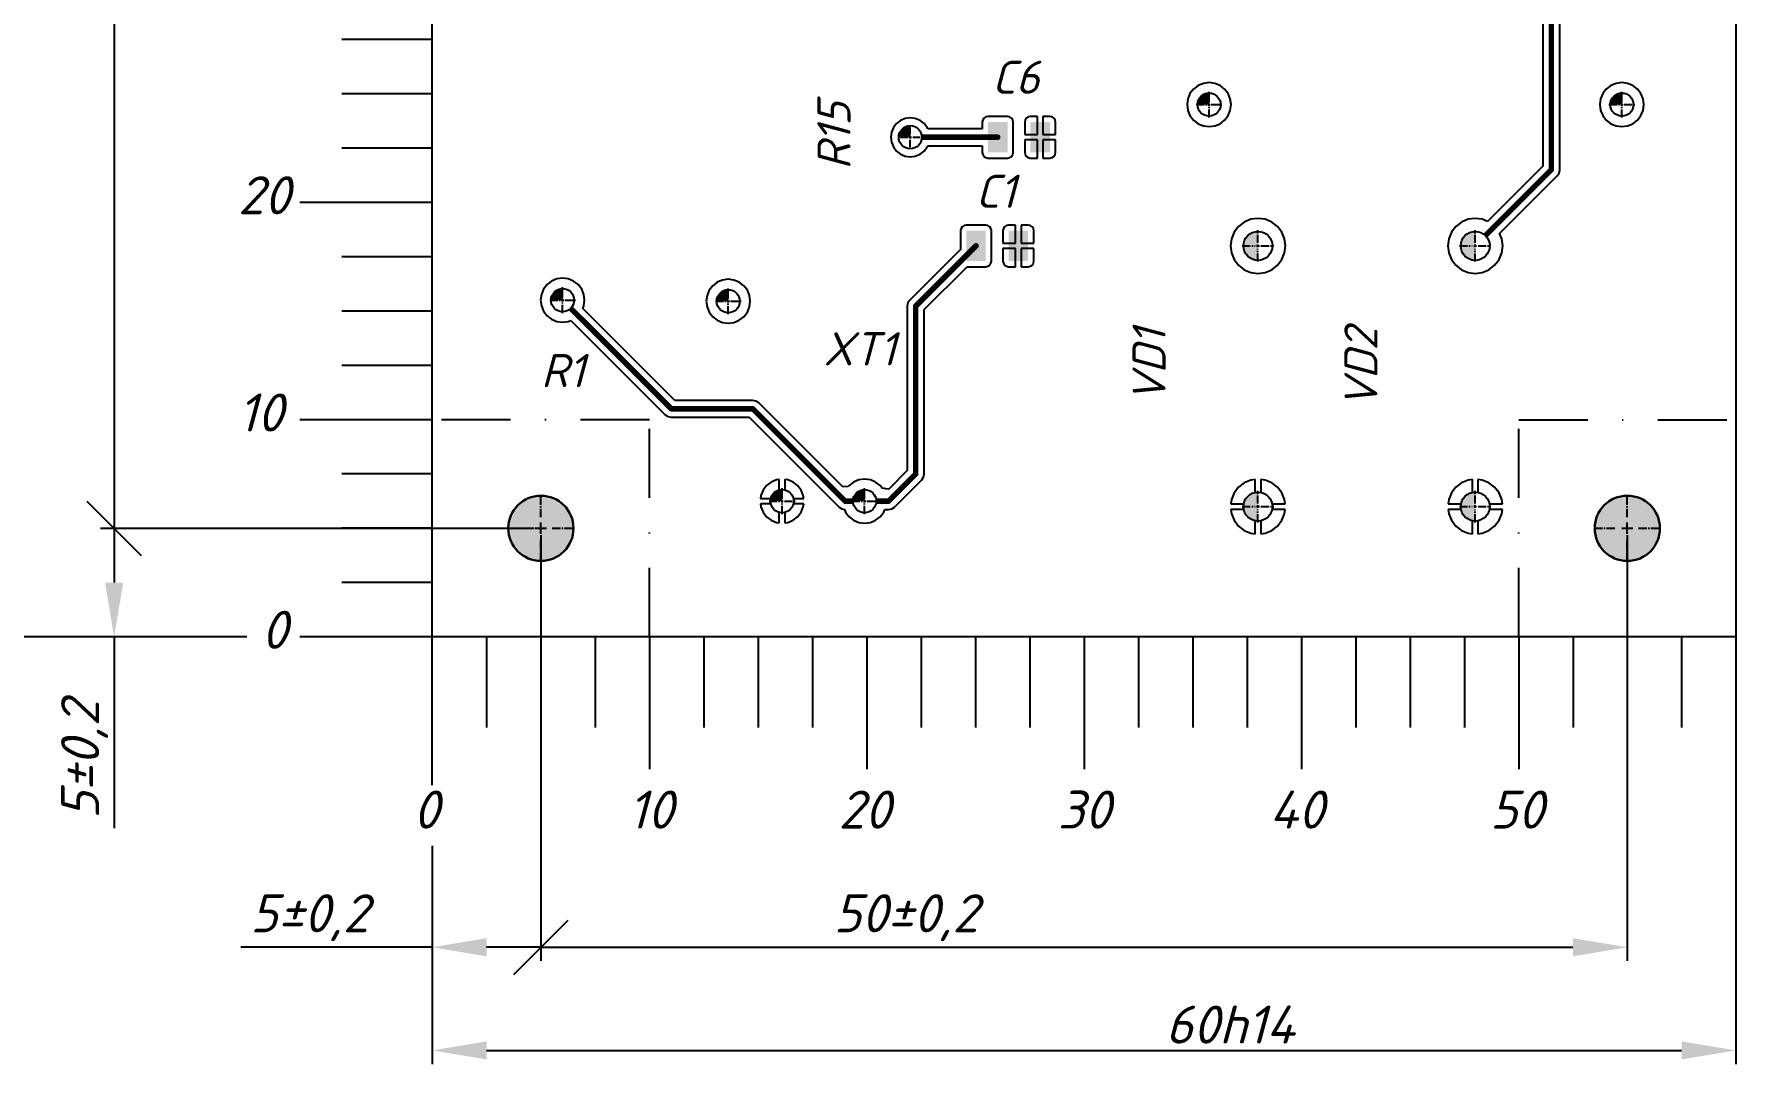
# Model space of a CAD drawing. Header units: millimetres. Extents: x 532 to 1373, y -49 to 545.
# Drawn here: x 624.2 to 780.8, y 171.6 to 266.4 of the extents above; entities that cross this region are included whole.
import ezdxf

# ---------------------------------------------------------------- set-up
doc = ezdxf.new("R2010")
doc.units = ezdxf.units.MM
for name, pattern in [('CENTER2', [1.125, 0.75, -0.125, 0.125, -0.125]), ('осевая2', [28.575, 19.05, -3.175, 3.175, -3.175]), ('штрихпунктирная2', [12.7, 6.35, -3.175, 0, -3.175])]:
    doc.linetypes.add(name, pattern=pattern)
doc.styles.add('PDF ISOCPEUR Italic', font='isocpeui.ttf')
doc.dimstyles.new('ISO-25', dxfattribs={"dimtxt": 2.5, "dimasz": 2.5, "dimexe": 1.25, "dimexo": 0.625, "dimtad": 1, "dimtxsty": 'Standard', "dimcen": 2.5, "dimadec": 0, "dimazin": 0, "dimtfac": 1, "dimtmove": 0, "dimatfit": 3, "dimfxl": 1, "dimarcsym": 0})

# ---------------------------------------------------------------- blocks, each defined once
blk = doc.blocks.new('*U171')
at = {"color": 0, "linetype": 'CENTER2', "transparency": 16777216}
for p, q in [((0, 1.04), (0, 3.01)), ((-3.03, 0), (-1.04, 0)), ((1.04, 0), (3.03, 0)), ((0, -3.01), (0, -1.04))]:
    blk.add_line(p, q, dxfattribs=at)
at = {"color": 0, "linetype": 'Continuous', "transparency": 16777216}
for p, q in [((-0.52, 0), (0.52, 0)), ((0, -0.52), (0, 0.52))]:
    blk.add_line(p, q, dxfattribs=at)
blk = doc.blocks.new('*U172')
at = {"color": 0, "linetype": 'CENTER2', "transparency": 16777216}
for p, q in [((0, 1.04), (0, 3.01)), ((-3.03, 0), (-1.04, 0)), ((1.04, 0), (3.03, 0)), ((0, -3.01), (0, -1.04))]:
    blk.add_line(p, q, dxfattribs=at)
at = {"color": 0, "linetype": 'Continuous', "transparency": 16777216}
for p, q in [((-0.52, 0), (0.52, 0)), ((0, -0.52), (0, 0.52))]:
    blk.add_line(p, q, dxfattribs=at)
blk = doc.blocks.new('*D268')
at = {"color": 0, "linetype": 'ByBlock', "lineweight": -2, "transparency": 16777216}
for p, q in [((660.18, 460.87), (611.87, 460.87)), ((613.12, 215.87), (613.12, 455.87)), ((630.9, 210.87), (611.87, 210.87))]:
    blk.add_line(p, q, dxfattribs=at)
at = {"color": 0, "linetype": 'ByBlock', "transparency": 16777216}
for points in [[(612.28, 455.87), (613.95, 455.87), (613.12, 460.87)], [(612.28, 215.87), (613.95, 215.87), (613.12, 210.87)]]:
    blk.add_solid(points, dxfattribs=at)
at = {"layer": 'DEFPOINTS', "color": 0, "linetype": 'ByBlock', "transparency": 16777216}
for p in [(613.12, 460.87), (660.8, 460.87), (631.52, 210.87)]:
    blk.add_point(p, dxfattribs=at)
at = {"color": 0, "linetype": 'ByBlock', "transparency": 16777216, "insert": (610.74, 336.87), "char_height": 2.5, "attachment_point": 5, "rotation": 90, "style": 'PDF ISOCPEUR Italic'}
blk.add_mtext('{\\H1.4x;125h14}', dxfattribs=at)
blk = doc.blocks.new('_Oblique')
at = {"color": 0, "linetype": 'ByBlock', "lineweight": -2}
blk.add_line((-0.5, -0.5), (0.5, 0.5), dxfattribs=at)
blk = doc.blocks.new('*D267')
at = {"color": 0, "linetype": 'ByBlock', "lineweight": -2, "transparency": 16777216}
for p, q in [((639.13, 450.87), (630.27, 450.87)), ((631.52, 445.87), (631.52, 220.87)), ((670.18, 220.87), (630.27, 220.87))]:
    blk.add_line(p, q, dxfattribs=at)
at = {"color": 0, "linetype": 'ByBlock', "transparency": 16777216}
blk.add_solid([(630.69, 445.87), (632.36, 445.87), (631.52, 450.87)], dxfattribs=at)
at = {"layer": 'DEFPOINTS', "color": 0, "linetype": 'ByBlock', "transparency": 16777216}
for p in [(639.75, 450.87), (631.52, 220.87), (670.8, 220.87)]:
    blk.add_point(p, dxfattribs=at)
at = {"color": 0, "linetype": 'ByBlock', "lineweight": -2, "transparency": 16777216, "xscale": 5, "yscale": 5, "zscale": 5, "rotation": 270}
blk.add_blockref('_Oblique', (631.52, 220.87), dxfattribs=at)
at = {"color": 0, "linetype": 'ByBlock', "transparency": 16777216, "insert": (628.8, 381.3), "char_height": 2.5, "attachment_point": 5, "rotation": 90, "style": 'PDF ISOCPEUR Italic'}
blk.add_mtext('{\\H1.4x;115±0,2}', dxfattribs=at)
blk = doc.blocks.new('*D269')
at = {"color": 0, "linetype": 'ByBlock', "lineweight": -2, "transparency": 16777216}
for p, q in [((670.18, 220.87), (630.27, 220.87)), ((631.52, 220.87), (631.52, 215.87)), ((643.74, 210.87), (630.27, 210.87)), ((631.52, 210.87), (631.52, 193.26))]:
    blk.add_line(p, q, dxfattribs=at)
at = {"color": 0, "linetype": 'ByBlock', "transparency": 16777216}
blk.add_solid([(630.69, 215.87), (632.36, 215.87), (631.52, 210.87)], dxfattribs=at)
at = {"layer": 'DEFPOINTS', "color": 0, "linetype": 'ByBlock', "transparency": 16777216}
for p in [(670.8, 220.87), (631.52, 210.87), (644.36, 210.87)]:
    blk.add_point(p, dxfattribs=at)
at = {"color": 0, "linetype": 'ByBlock', "transparency": 16777216, "insert": (628.8, 199.57), "char_height": 2.5, "width": 18.1021, "attachment_point": 5, "rotation": 90, "style": 'PDF ISOCPEUR Italic'}
blk.add_mtext('{\\H1.4x;5±0,2}', dxfattribs=at)
blk = doc.blocks.new('_None')
blk = doc.blocks.new('*D270')
at = {"color": 0, "linetype": 'ByBlock', "lineweight": -2, "transparency": 16777216}
for p, q in [((670.8, 220.25), (670.8, 181.06)), ((770.8, 220.25), (770.8, 181.06)), ((670.8, 182.31), (765.8, 182.31))]:
    blk.add_line(p, q, dxfattribs=at)
at = {"color": 0, "linetype": 'ByBlock', "transparency": 16777216}
blk.add_solid([(765.8, 183.14), (765.8, 181.47), (770.8, 182.31)], dxfattribs=at)
at = {"layer": 'DEFPOINTS', "color": 0, "linetype": 'ByBlock', "transparency": 16777216}
for p in [(670.8, 220.87), (770.8, 220.87), (770.8, 182.31)]:
    blk.add_point(p, dxfattribs=at)
at = {"color": 0, "linetype": 'ByBlock', "transparency": 16777216, "insert": (704.41, 185.03), "char_height": 2.5, "width": 3.4981, "attachment_point": 5, "style": 'PDF ISOCPEUR Italic'}
blk.add_mtext('{\\H1.4x;50±0,2}', dxfattribs=at)
blk = doc.blocks.new('*D271')
at = {"color": 0, "linetype": 'ByBlock', "lineweight": -2, "transparency": 16777216}
for p, q in [((660.8, 191.63), (660.8, 181.06)), ((670.8, 186.56), (670.8, 181.06)), ((660.8, 182.31), (643.19, 182.31)), ((670.8, 182.31), (665.8, 182.31))]:
    blk.add_line(p, q, dxfattribs=at)
at = {"color": 0, "linetype": 'ByBlock', "transparency": 16777216}
blk.add_solid([(665.8, 183.14), (665.8, 181.47), (660.8, 182.31)], dxfattribs=at)
at = {"layer": 'DEFPOINTS', "color": 0, "linetype": 'ByBlock', "transparency": 16777216}
for p in [(660.8, 192.26), (670.8, 187.18), (660.8, 182.31)]:
    blk.add_point(p, dxfattribs=at)
at = {"color": 0, "linetype": 'ByBlock', "lineweight": -2, "transparency": 16777216, "xscale": 5, "yscale": 5, "zscale": 5}
blk.add_blockref('_Oblique', (670.8, 182.31), dxfattribs=at)
at = {"color": 0, "linetype": 'ByBlock', "transparency": 16777216, "insert": (649.5, 185.03), "char_height": 2.5, "attachment_point": 5, "style": 'PDF ISOCPEUR Italic'}
blk.add_mtext('{\\H1.4x;5±0,2}', dxfattribs=at)
blk = doc.blocks.new('*D273')
at = {"color": 0, "linetype": 'ByBlock', "lineweight": -2, "transparency": 16777216}
for p, q in [((780.8, 210.25), (780.8, 171.56)), ((660.8, 181.68), (660.8, 171.56)), ((665.8, 172.81), (775.8, 172.81))]:
    blk.add_line(p, q, dxfattribs=at)
at = {"color": 0, "linetype": 'ByBlock', "transparency": 16777216}
for points in [[(665.8, 173.65), (665.8, 171.98), (660.8, 172.81)], [(775.8, 173.65), (775.8, 171.98), (780.8, 172.81)]]:
    blk.add_solid(points, dxfattribs=at)
at = {"layer": 'DEFPOINTS', "color": 0, "linetype": 'ByBlock', "transparency": 16777216}
for p in [(780.8, 210.87), (660.8, 182.31), (780.8, 172.81)]:
    blk.add_point(p, dxfattribs=at)
at = {"color": 0, "linetype": 'ByBlock', "transparency": 16777216, "insert": (734.23, 175.19), "char_height": 2.5, "attachment_point": 5, "style": 'PDF ISOCPEUR Italic'}
blk.add_mtext('{\\H1.4x;60h14}', dxfattribs=at)
blk = doc.blocks.new('*U180')
at = {"color": 0, "linetype": 'CENTER2', "transparency": 16777216}
for p, q in [((-0.92, 0), (-0.24, 0)), ((0, 0.24), (0, 0.92)), ((0.24, 0), (0.92, 0)), ((0, -0.92), (0, -0.24))]:
    blk.add_line(p, q, dxfattribs=at)
at = {"color": 0, "linetype": 'Continuous', "transparency": 16777216}
for p, q in [((-0.12, 0), (0.12, 0)), ((0, -0.12), (0, 0.12))]:
    blk.add_line(p, q, dxfattribs=at)
blk = doc.blocks.new('*U258')
at = {"color": 0, "linetype": 'CENTER2', "transparency": 16777216}
for p, q in [((-1.19, 0), (-0.21, 0)), ((0, 0.21), (0, 1.19)), ((0.21, 0), (1.19, 0)), ((0, -1.19), (0, -0.21))]:
    blk.add_line(p, q, dxfattribs=at)
at = {"color": 0, "linetype": 'Continuous', "transparency": 16777216}
for p, q in [((-0.11, 0), (0.11, 0)), ((0, -0.11), (0, 0.11))]:
    blk.add_line(p, q, dxfattribs=at)
blk = doc.blocks.new('*U259')
at = {"color": 0, "linetype": 'CENTER2', "transparency": 16777216}
for p, q in [((-1.19, 0), (-0.21, 0)), ((0, 0.21), (0, 1.19)), ((0.21, 0), (1.19, 0)), ((0, -1.19), (0, -0.21))]:
    blk.add_line(p, q, dxfattribs=at)
at = {"color": 0, "linetype": 'Continuous', "transparency": 16777216}
for p, q in [((-0.11, 0), (0.11, 0)), ((0, -0.11), (0, 0.11))]:
    blk.add_line(p, q, dxfattribs=at)
blk = doc.blocks.new('*U260')
at = {"color": 0, "linetype": 'CENTER2', "transparency": 16777216}
for p, q in [((-1.19, 0), (-0.21, 0)), ((0, 0.21), (0, 1.19)), ((0.21, 0), (1.19, 0)), ((0, -1.19), (0, -0.21))]:
    blk.add_line(p, q, dxfattribs=at)
at = {"color": 0, "linetype": 'Continuous', "transparency": 16777216}
for p, q in [((-0.11, 0), (0.11, 0)), ((0, -0.11), (0, 0.11))]:
    blk.add_line(p, q, dxfattribs=at)
blk = doc.blocks.new('*U261')
at = {"color": 0, "linetype": 'CENTER2', "transparency": 16777216}
for p, q in [((-1.19, 0), (-0.21, 0)), ((0, 0.21), (0, 1.19)), ((0.21, 0), (1.19, 0)), ((0, -1.19), (0, -0.21))]:
    blk.add_line(p, q, dxfattribs=at)
at = {"color": 0, "linetype": 'Continuous', "transparency": 16777216}
for p, q in [((-0.11, 0), (0.11, 0)), ((0, -0.11), (0, 0.11))]:
    blk.add_line(p, q, dxfattribs=at)
blk = doc.blocks.new('*U262')
at = {"color": 0, "linetype": 'CENTER2', "transparency": 16777216}
for p, q in [((-1.19, 0), (-0.21, 0)), ((0, 0.21), (0, 1.19)), ((0.21, 0), (1.19, 0)), ((0, -1.19), (0, -0.21))]:
    blk.add_line(p, q, dxfattribs=at)
at = {"color": 0, "linetype": 'Continuous', "transparency": 16777216}
for p, q in [((-0.11, 0), (0.11, 0)), ((0, -0.11), (0, 0.11))]:
    blk.add_line(p, q, dxfattribs=at)
blk = doc.blocks.new('*U178')
at = {"color": 0, "linetype": 'CENTER2', "transparency": 16777216}
for p, q in [((-1.19, 0), (-0.21, 0)), ((0, 0.21), (0, 1.19)), ((0.21, 0), (1.19, 0)), ((0, -1.19), (0, -0.21))]:
    blk.add_line(p, q, dxfattribs=at)
at = {"color": 0, "linetype": 'Continuous', "transparency": 16777216}
for p, q in [((-0.11, 0), (0.11, 0)), ((0, -0.11), (0, 0.11))]:
    blk.add_line(p, q, dxfattribs=at)
blk = doc.blocks.new('*U186')
at = {"color": 0, "linetype": 'CENTER2', "transparency": 16777216}
for p, q in [((-1.45, 0), (-0.27, 0)), ((0, 0.27), (0, 1.45)), ((0.27, 0), (1.45, 0)), ((0, -1.45), (0, -0.27))]:
    blk.add_line(p, q, dxfattribs=at)
at = {"color": 0, "linetype": 'Continuous', "transparency": 16777216}
for p, q in [((-0.13, 0), (0.13, 0)), ((0, -0.13), (0, 0.13))]:
    blk.add_line(p, q, dxfattribs=at)
blk = doc.blocks.new('*U265')
at = {"color": 0, "linetype": 'CENTER2', "transparency": 16777216}
for p, q in [((-1.45, 0), (-0.27, 0)), ((0, 0.27), (0, 1.45)), ((0.27, 0), (1.45, 0)), ((0, -1.45), (0, -0.27))]:
    blk.add_line(p, q, dxfattribs=at)
at = {"color": 0, "linetype": 'Continuous', "transparency": 16777216}
for p, q in [((-0.13, 0), (0.13, 0)), ((0, -0.13), (0, 0.13))]:
    blk.add_line(p, q, dxfattribs=at)
blk = doc.blocks.new('*U266')
at = {"color": 0, "linetype": 'CENTER2', "transparency": 16777216}
for p, q in [((-1.45, 0), (-0.27, 0)), ((0, 0.27), (0, 1.45)), ((0.27, 0), (1.45, 0)), ((0, -1.45), (0, -0.27))]:
    blk.add_line(p, q, dxfattribs=at)
at = {"color": 0, "linetype": 'Continuous', "transparency": 16777216}
for p, q in [((-0.13, 0), (0.13, 0)), ((0, -0.13), (0, 0.13))]:
    blk.add_line(p, q, dxfattribs=at)
blk = doc.blocks.new('*U147')
at = {"color": 0, "linetype": 'CENTER2', "transparency": 16777216}
for p, q in [((-1.45, 0), (-0.27, 0)), ((0, 0.27), (0, 1.45)), ((0.27, 0), (1.45, 0)), ((0, -1.45), (0, -0.27))]:
    blk.add_line(p, q, dxfattribs=at)
at = {"color": 0, "linetype": 'Continuous', "transparency": 16777216}
for p, q in [((-0.13, 0), (0.13, 0)), ((0, -0.13), (0, 0.13))]:
    blk.add_line(p, q, dxfattribs=at)

msp = doc.modelspace()

# ---------------------------------------------------------------- hatches: boundary and pattern name
at = {"linetype": 'осевая2'}
h = msp.add_hatch(color=256, dxfattribs=at)
h.dxf.hatch_style = 1
h.paths.add_polyline_path([(667.804, 220.873, 1), (673.804, 220.873, 1)])
h.paths.add_polyline_path([(767.804, 220.873, 1), (773.804, 220.873, 1)])
h.paths.add_polyline_path([(667.804, 450.873, 1), (673.804, 450.873, 1)])
h.paths.add_polyline_path([(767.804, 450.873, 1), (773.804, 450.873, 1)])
h = msp.add_hatch(color=256)
h.dxf.hatch_style = 1
h.paths.add_polyline_path([(732.304, 260.939, 0.4142136), (731.237, 259.873), (732.09, 259.873), (732.304, 259.873), (732.304, 259.979)])
h = msp.add_hatch(color=256)
h.dxf.hatch_style = 1
h.paths.add_polyline_path([(770.304, 260.939, 0.4142136), (769.237, 259.873), (770.09, 259.873), (770.304, 259.873), (770.304, 259.979)])
h = msp.add_hatch(color=256)
h.dxf.hatch_style = 1
h.paths.add_polyline_path([(704.804, 257.939, 0.4142136), (703.737, 256.873), (704.59, 256.873), (704.804, 256.873), (704.804, 256.979)])
h = msp.add_hatch(color=256)
h.dxf.hatch_style = 1
h.paths.add_polyline_path([(736.804, 246.606), (736.804, 246.873), (736.67, 246.873), (735.47, 246.873, 0.4142136), (736.804, 245.539)])
h.paths.add_polyline_path([(736.804, 248.206, 0.4142136), (735.47, 246.873), (736.67, 246.873), (736.804, 246.873), (736.804, 247.006)])
h = msp.add_hatch(color=256)
h.dxf.hatch_style = 1
h.paths.add_polyline_path([(756.804, 246.606), (756.804, 246.873), (756.67, 246.873), (755.47, 246.873, 0.4142136), (756.804, 245.539)])
h.paths.add_polyline_path([(756.804, 248.206, 0.4142136), (755.47, 246.873), (756.67, 246.873), (756.804, 246.873), (756.804, 247.006)])
h = msp.add_hatch(color=256)
h.dxf.hatch_style = 1
h.paths.add_polyline_path([(672.804, 242.939, 0.4142136), (671.737, 241.873), (672.59, 241.873), (672.804, 241.873), (672.804, 241.979)])
h = msp.add_hatch(color=256)
h.dxf.hatch_style = 1
h.paths.add_polyline_path([(688.054, 242.839, 0.4142136), (686.987, 241.773), (687.84, 241.773), (688.054, 241.773), (688.054, 241.879)])
h = msp.add_hatch(color=256)
h.dxf.hatch_style = 1
h.paths.add_polyline_path([(693.004, 224.439, 0.4142136), (691.937, 223.373), (692.79, 223.373), (693.004, 223.373), (693.004, 223.479)])
h = msp.add_hatch(color=256)
h.dxf.hatch_style = 1
h.paths.add_polyline_path([(700.604, 224.439, 0.4142136), (699.537, 223.373), (700.39, 223.373), (700.604, 223.373), (700.604, 223.479)])
h = msp.add_hatch(color=256)
h.dxf.hatch_style = 1
h.paths.add_polyline_path([(736.804, 222.606), (736.804, 222.873), (736.67, 222.873), (735.47, 222.873, 0.4142136), (736.804, 221.539)])
h.paths.add_polyline_path([(736.804, 224.206, 0.4142136), (735.47, 222.873), (736.67, 222.873), (736.804, 222.873), (736.804, 223.006)])
h = msp.add_hatch(color=256)
h.dxf.hatch_style = 1
h.paths.add_polyline_path([(756.804, 222.606), (756.804, 222.873), (756.67, 222.873), (755.47, 222.873, 0.4142136), (756.804, 221.539)])
h.paths.add_polyline_path([(756.804, 224.206, 0.4142136), (755.47, 222.873), (756.67, 222.873), (756.804, 222.873), (756.804, 223.006)])

# ---------------------------------------------------------------- linework, layer by layer
for p, q in [((660.804, 210.873), (660.804, 460.873)), ((780.804, 460.873), (780.804, 210.873)), ((763.027, 271.505), (763.027, 254.195)), ((764.581, 253.873), (764.581, 271.505)), ((660.804, 265.873), (652.47, 265.873)), ((731.291, 261.627), (730.872, 261.305)), ((731.78, 261.829), (731.291, 261.627)), ((732.304, 261.898), (731.78, 261.829)), ((732.828, 261.829), (732.304, 261.898)), ((733.316, 261.627), (732.828, 261.829)), ((733.736, 261.305), (733.316, 261.627)), ((769.291, 261.627), (768.872, 261.305)), ((769.78, 261.829), (769.291, 261.627)), ((770.304, 261.898), (769.78, 261.829)), ((770.828, 261.829), (770.304, 261.898)), ((771.316, 261.627), (770.828, 261.829)), ((771.736, 261.305), (771.316, 261.627)), ((660.804, 260.873), (652.47, 260.873)), ((730.347, 260.397), (730.278, 259.873)), ((730.55, 260.885), (730.347, 260.397)), ((730.872, 261.305), (730.55, 260.885)), ((734.058, 260.885), (733.736, 261.305)), ((734.26, 260.397), (734.058, 260.885)), ((734.329, 259.873), (734.26, 260.397)), ((768.347, 260.397), (768.278, 259.873)), ((768.55, 260.885), (768.347, 260.397)), ((768.872, 261.305), (768.55, 260.885)), ((772.058, 260.885), (771.736, 261.305)), ((772.26, 260.397), (772.058, 260.885)), ((772.329, 259.873), (772.26, 260.397)), ((704.34, 258.605), (703.907, 258.426)), ((704.804, 258.666), (704.34, 258.605)), ((705.268, 258.605), (704.804, 258.666)), ((705.7, 258.426), (705.268, 258.605)), ((711.587, 258.639), (711.475, 258.471)), ((711.755, 258.751), (711.587, 258.639)), ((711.954, 258.791), (711.755, 258.751)), ((713.754, 258.791), (711.954, 258.791)), ((713.952, 258.751), (713.754, 258.791)), ((714.12, 258.639), (713.952, 258.751)), ((714.232, 258.471), (714.12, 258.639)), ((715.487, 258.639), (715.375, 258.471)), ((715.655, 258.751), (715.487, 258.639)), ((715.854, 258.791), (715.655, 258.751)), ((716.5, 258.791), (715.854, 258.791)), ((716.5, 257.127), (716.5, 258.791)), ((717.654, 258.791), (717.008, 258.791)), ((717.008, 258.791), (717.008, 257.127)), ((717.852, 258.751), (717.654, 258.791)), ((718.02, 258.639), (717.852, 258.751)), ((718.132, 258.471), (718.02, 258.639)), ((730.278, 259.873), (730.347, 259.348)), ((730.347, 259.348), (730.55, 258.86)), ((730.55, 258.86), (730.872, 258.441)), ((733.736, 258.441), (734.058, 258.86)), ((734.058, 258.86), (734.26, 259.348)), ((734.26, 259.348), (734.329, 259.873)), ((768.278, 259.873), (768.347, 259.348)), ((768.347, 259.348), (768.55, 258.86)), ((768.55, 258.86), (768.872, 258.441)), ((771.736, 258.441), (772.058, 258.86)), ((772.058, 258.86), (772.26, 259.348)), ((772.26, 259.348), (772.329, 259.873)), ((703.071, 257.337), (703.01, 256.873)), ((703.251, 257.769), (703.071, 257.337)), ((703.536, 258.141), (703.251, 257.769)), ((703.907, 258.426), (703.536, 258.141)), ((706.072, 258.141), (705.7, 258.426)), ((706.357, 257.769), (706.072, 258.141)), ((706.406, 257.65), (706.357, 257.769)), ((711.436, 257.65), (706.406, 257.65)), ((711.475, 258.471), (711.436, 258.273)), ((711.436, 258.273), (711.436, 257.65)), ((714.272, 258.273), (714.232, 258.471)), ((714.272, 255.473), (714.272, 258.273)), ((715.375, 258.471), (715.336, 258.273)), ((715.336, 258.273), (715.336, 257.127)), ((715.336, 257.127), (716.5, 257.127)), ((717.008, 257.127), (718.172, 257.127)), ((718.172, 258.273), (718.132, 258.471)), ((718.172, 257.127), (718.172, 258.273)), ((730.872, 258.441), (731.291, 258.119)), ((731.291, 258.119), (731.78, 257.916)), ((731.78, 257.916), (732.304, 257.847)), ((732.304, 257.847), (732.828, 257.916)), ((732.828, 257.916), (733.316, 258.119)), ((733.316, 258.119), (733.736, 258.441)), ((768.872, 258.441), (769.291, 258.119)), ((769.291, 258.119), (769.78, 257.916)), ((769.78, 257.916), (770.304, 257.847)), ((770.304, 257.847), (770.828, 257.916)), ((770.828, 257.916), (771.316, 258.119)), ((771.316, 258.119), (771.736, 258.441)), ((660.804, 255.873), (652.47, 255.873)), ((703.01, 256.873), (703.071, 256.409)), ((703.071, 256.409), (703.251, 255.976)), ((703.251, 255.976), (703.536, 255.605)), ((703.536, 255.605), (703.907, 255.32)), ((705.7, 255.32), (706.072, 255.605)), ((706.072, 255.605), (706.357, 255.976)), ((706.357, 255.976), (706.406, 256.096)), ((706.406, 256.096), (711.436, 256.096)), ((711.436, 256.096), (711.436, 255.473)), ((711.436, 255.473), (711.475, 255.274)), ((714.232, 255.274), (714.272, 255.473)), ((716.5, 256.619), (715.336, 256.619)), ((715.336, 256.619), (715.336, 255.473)), ((715.336, 255.473), (715.375, 255.274)), ((716.5, 254.955), (716.5, 256.619)), ((718.172, 256.619), (717.008, 256.619)), ((717.008, 256.619), (717.008, 254.955)), ((718.132, 255.274), (718.172, 255.473)), ((718.172, 255.473), (718.172, 256.619)), ((703.907, 255.32), (704.34, 255.14)), ((704.34, 255.14), (704.804, 255.079)), ((704.804, 255.079), (705.268, 255.14)), ((705.268, 255.14), (705.7, 255.32)), ((711.475, 255.274), (711.587, 255.106)), ((711.587, 255.106), (711.755, 254.994)), ((711.755, 254.994), (711.954, 254.955)), ((711.954, 254.955), (713.754, 254.955)), ((713.754, 254.955), (713.952, 254.994)), ((713.952, 254.994), (714.12, 255.106)), ((714.12, 255.106), (714.232, 255.274)), ((715.375, 255.274), (715.487, 255.106)), ((715.487, 255.106), (715.655, 254.994)), ((715.655, 254.994), (715.854, 254.955)), ((715.854, 254.955), (716.5, 254.955)), ((717.008, 254.955), (717.654, 254.955)), ((717.654, 254.955), (717.852, 254.994)), ((717.852, 254.994), (718.02, 255.106)), ((718.02, 255.106), (718.132, 255.274)), ((763.027, 254.195), (757.946, 249.114)), ((764.521, 253.575), (764.581, 253.873)), ((759.045, 248.015), (764.353, 253.323)), ((764.353, 253.323), (764.521, 253.575)), ((660.804, 250.873), (648.627, 250.873)), ((736.149, 249.316), (735.539, 249.063)), ((736.804, 249.402), (736.149, 249.316)), ((737.458, 249.316), (736.804, 249.402)), ((738.069, 249.063), (737.458, 249.316)), ((756.149, 249.316), (755.539, 249.063)), ((756.804, 249.402), (756.149, 249.316)), ((757.458, 249.316), (756.804, 249.402)), ((757.946, 249.114), (757.458, 249.316)), ((709.475, 248.471), (709.436, 248.273)), ((709.436, 248.273), (709.436, 246.553)), ((709.587, 248.639), (709.475, 248.471)), ((709.755, 248.751), (709.587, 248.639)), ((709.954, 248.791), (709.755, 248.751)), ((711.754, 248.791), (709.954, 248.791)), ((711.952, 248.751), (711.754, 248.791)), ((712.12, 248.639), (711.952, 248.751)), ((712.232, 248.471), (712.12, 248.639)), ((712.272, 248.273), (712.232, 248.471)), ((712.272, 245.473), (712.272, 248.273)), ((713.375, 248.471), (713.336, 248.273)), ((713.336, 248.273), (713.336, 247.127)), ((713.487, 248.639), (713.375, 248.471)), ((713.656, 248.751), (713.487, 248.639)), ((713.854, 248.791), (713.656, 248.751)), ((714.5, 248.791), (713.854, 248.791)), ((714.5, 247.127), (714.5, 248.791)), ((715.654, 248.791), (715.008, 248.791)), ((715.008, 248.791), (715.008, 247.127)), ((715.852, 248.751), (715.654, 248.791)), ((716.02, 248.639), (715.852, 248.751)), ((716.132, 248.471), (716.02, 248.639)), ((716.172, 248.273), (716.132, 248.471)), ((716.172, 247.127), (716.172, 248.273)), ((734.36, 247.527), (734.274, 246.873)), ((734.613, 248.138), (734.36, 247.527)), ((735.015, 248.661), (734.613, 248.138)), ((735.539, 249.063), (735.015, 248.661)), ((738.592, 248.661), (738.069, 249.063)), ((738.994, 248.138), (738.592, 248.661)), ((739.247, 247.527), (738.994, 248.138)), ((739.333, 246.873), (739.247, 247.527)), ((754.36, 247.527), (754.274, 246.873)), ((754.613, 248.138), (754.36, 247.527)), ((755.015, 248.661), (754.613, 248.138)), ((755.539, 249.063), (755.015, 248.661)), ((759.247, 247.527), (759.045, 248.015)), ((759.333, 246.873), (759.247, 247.527)), ((709.436, 246.553), (704.754, 241.872)), ((713.336, 247.127), (714.5, 247.127)), ((714.5, 246.619), (713.336, 246.619)), ((713.336, 246.619), (713.336, 245.473)), ((714.5, 244.955), (714.5, 246.619)), ((715.008, 247.127), (716.172, 247.127)), ((716.172, 246.619), (715.008, 246.619)), ((715.008, 246.619), (715.008, 244.955)), ((716.172, 245.473), (716.172, 246.619)), ((734.274, 246.873), (734.36, 246.218)), ((734.36, 246.218), (734.613, 245.608)), ((738.994, 245.608), (739.247, 246.218)), ((739.247, 246.218), (739.333, 246.873)), ((754.274, 246.873), (754.36, 246.218)), ((754.36, 246.218), (754.613, 245.608)), ((758.994, 245.608), (759.247, 246.218)), ((759.247, 246.218), (759.333, 246.873)), ((660.804, 245.873), (652.47, 245.873)), ((706.081, 241.001), (710.035, 244.955)), ((710.035, 244.955), (711.754, 244.955)), ((711.754, 244.955), (711.952, 244.994)), ((711.952, 244.994), (712.12, 245.106)), ((712.12, 245.106), (712.232, 245.274)), ((712.232, 245.274), (712.272, 245.473)), ((713.336, 245.473), (713.375, 245.274)), ((713.375, 245.274), (713.487, 245.106)), ((713.487, 245.106), (713.656, 244.994)), ((713.656, 244.994), (713.854, 244.955)), ((713.854, 244.955), (714.5, 244.955)), ((715.008, 244.955), (715.654, 244.955)), ((715.654, 244.955), (715.852, 244.994)), ((715.852, 244.994), (716.02, 245.106)), ((716.02, 245.106), (716.132, 245.274)), ((716.132, 245.274), (716.172, 245.473)), ((734.613, 245.608), (735.015, 245.084)), ((735.015, 245.084), (735.539, 244.682)), ((735.539, 244.682), (736.149, 244.429)), ((736.149, 244.429), (736.804, 244.343)), ((736.804, 244.343), (737.458, 244.429)), ((737.458, 244.429), (738.069, 244.682)), ((738.069, 244.682), (738.592, 245.084)), ((738.592, 245.084), (738.994, 245.608)), ((754.613, 245.608), (755.015, 245.084)), ((755.015, 245.084), (755.539, 244.682)), ((755.539, 244.682), (756.149, 244.429)), ((756.149, 244.429), (756.804, 244.343)), ((756.804, 244.343), (757.458, 244.429)), ((757.458, 244.429), (758.069, 244.682)), ((758.069, 244.682), (758.592, 245.084)), ((758.592, 245.084), (758.994, 245.608)), ((671.05, 242.885), (670.847, 242.397)), ((671.372, 243.305), (671.05, 242.885)), ((671.791, 243.627), (671.372, 243.305)), ((672.28, 243.829), (671.791, 243.627)), ((672.804, 243.898), (672.28, 243.829)), ((673.328, 243.829), (672.804, 243.898)), ((673.816, 243.627), (673.328, 243.829)), ((674.236, 243.305), (673.816, 243.627)), ((674.558, 242.885), (674.236, 243.305)), ((674.76, 242.397), (674.558, 242.885)), ((686.622, 243.205), (686.3, 242.785)), ((687.041, 243.527), (686.622, 243.205)), ((687.53, 243.729), (687.041, 243.527)), ((688.054, 243.798), (687.53, 243.729)), ((688.578, 243.729), (688.054, 243.798)), ((689.066, 243.527), (688.578, 243.729)), ((689.486, 243.205), (689.066, 243.527)), ((689.808, 242.785), (689.486, 243.205)), ((670.847, 242.397), (670.778, 241.873)), ((670.778, 241.873), (670.847, 241.348)), ((670.847, 241.348), (671.05, 240.86)), ((674.662, 241.113), (674.76, 241.348)), ((674.829, 241.873), (674.76, 242.397)), ((674.76, 241.348), (674.829, 241.873)), ((686.097, 242.297), (686.028, 241.773)), ((686.028, 241.773), (686.097, 241.248)), ((686.3, 242.785), (686.097, 242.297)), ((686.097, 241.248), (686.3, 240.76)), ((690.01, 242.297), (689.808, 242.785)), ((689.808, 240.76), (690.01, 241.248)), ((690.079, 241.773), (690.01, 242.297)), ((690.01, 241.248), (690.079, 241.773)), ((704.586, 241.62), (704.527, 241.323)), ((704.527, 241.323), (704.527, 226.195)), ((704.754, 241.872), (704.586, 241.62)), ((660.804, 240.873), (652.47, 240.873)), ((671.05, 240.86), (671.372, 240.441)), ((671.372, 240.441), (671.791, 240.119)), ((671.791, 240.119), (672.28, 239.916)), ((672.28, 239.916), (672.804, 239.847)), ((672.804, 239.847), (673.328, 239.916)), ((673.328, 239.916), (673.564, 240.014)), ((673.564, 240.014), (682.254, 231.323)), ((683.126, 232.65), (674.662, 241.113)), ((686.3, 240.76), (686.622, 240.341)), ((686.622, 240.341), (687.041, 240.019)), ((687.041, 240.019), (687.53, 239.816)), ((687.53, 239.816), (688.054, 239.747)), ((688.054, 239.747), (688.578, 239.816)), ((688.578, 239.816), (689.066, 240.019)), ((689.066, 240.019), (689.486, 240.341)), ((689.486, 240.341), (689.808, 240.76)), ((706.081, 225.873), (706.081, 241.001)), ((660.804, 235.873), (652.47, 235.873)), ((690.304, 232.65), (683.126, 232.65)), ((690.601, 232.59), (690.304, 232.65)), ((690.853, 232.422), (690.601, 232.59)), ((698.599, 224.676), (690.853, 232.422)), ((660.804, 230.873), (648.627, 230.873)), ((682.254, 231.323), (682.506, 231.155)), ((682.506, 231.155), (682.804, 231.096)), ((682.804, 231.096), (689.982, 231.096)), ((689.982, 231.096), (698.254, 222.823)), ((660.804, 225.873), (652.47, 225.873)), ((704.527, 226.195), (702.846, 224.514)), ((706.021, 225.575), (706.081, 225.873)), ((691.25, 224.385), (691.047, 223.897)), ((691.572, 224.805), (691.25, 224.385)), ((691.991, 225.127), (691.572, 224.805)), ((692.48, 225.329), (691.991, 225.127)), ((692.75, 225.365), (692.48, 225.329)), ((692.75, 224.409), (692.75, 225.365)), ((693.528, 225.329), (693.258, 225.365)), ((693.258, 225.365), (693.258, 224.409)), ((694.016, 225.127), (693.528, 225.329)), ((694.436, 224.805), (694.016, 225.127)), ((694.758, 224.385), (694.436, 224.805)), ((694.96, 223.897), (694.758, 224.385)), ((699.098, 224.709), (698.599, 224.676)), ((699.172, 224.805), (699.098, 224.709)), ((699.591, 225.127), (699.172, 224.805)), ((700.08, 225.329), (699.591, 225.127)), ((700.604, 225.398), (700.08, 225.329)), ((701.128, 225.329), (700.604, 225.398)), ((701.616, 225.127), (701.128, 225.329)), ((702.036, 224.805), (701.616, 225.127)), ((702.207, 224.582), (702.036, 224.805)), ((702.752, 224.489), (702.207, 224.582)), ((702.846, 224.514), (702.752, 224.489)), ((703.353, 222.823), (705.853, 225.323)), ((705.853, 225.323), (706.021, 225.575)), ((734.613, 224.138), (734.36, 223.527)), ((735.015, 224.661), (734.613, 224.138)), ((735.539, 225.063), (735.015, 224.661)), ((736.149, 225.316), (735.539, 225.063)), ((736.55, 225.369), (736.149, 225.316)), ((736.55, 224.182), (736.55, 225.369)), ((737.458, 225.316), (737.058, 225.369)), ((737.058, 225.369), (737.058, 224.182)), ((738.069, 225.063), (737.458, 225.316)), ((738.592, 224.661), (738.069, 225.063)), ((738.994, 224.138), (738.592, 224.661)), ((739.247, 223.527), (738.994, 224.138)), ((754.613, 224.138), (754.36, 223.527)), ((755.015, 224.661), (754.613, 224.138)), ((755.539, 225.063), (755.015, 224.661)), ((756.149, 225.316), (755.539, 225.063)), ((756.55, 225.369), (756.149, 225.316)), ((756.55, 224.182), (756.55, 225.369)), ((757.458, 225.316), (757.058, 225.369)), ((757.058, 225.369), (757.058, 224.182)), ((758.069, 225.063), (757.458, 225.316)), ((758.592, 224.661), (758.069, 225.063)), ((758.994, 224.138), (758.592, 224.661)), ((759.247, 223.527), (758.994, 224.138)), ((691.047, 223.897), (691.012, 223.627)), ((691.012, 223.627), (691.968, 223.627)), ((691.968, 223.119), (691.012, 223.119)), ((691.012, 223.119), (691.047, 222.848)), ((691.047, 222.848), (691.25, 222.36)), ((694.04, 223.627), (694.996, 223.627)), ((694.996, 223.119), (694.04, 223.119)), ((694.758, 222.36), (694.96, 222.848)), ((694.996, 223.627), (694.96, 223.897)), ((694.96, 222.848), (694.996, 223.119)), ((698.254, 222.823), (698.506, 222.655)), ((698.506, 222.655), (698.747, 222.607)), ((698.747, 222.607), (698.85, 222.36)), ((702.358, 222.36), (702.455, 222.596)), ((702.455, 222.596), (702.804, 222.596)), ((702.804, 222.596), (703.101, 222.655)), ((703.101, 222.655), (703.353, 222.823)), ((734.36, 223.527), (734.308, 223.127)), ((734.308, 223.127), (735.495, 223.127)), ((735.495, 222.619), (734.308, 222.619)), ((734.308, 222.619), (734.36, 222.218)), ((738.113, 223.127), (739.3, 223.127)), ((739.3, 222.619), (738.113, 222.619)), ((739.3, 223.127), (739.247, 223.527)), ((739.247, 222.218), (739.3, 222.619)), ((754.36, 223.527), (754.308, 223.127)), ((754.308, 223.127), (755.495, 223.127)), ((755.495, 222.619), (754.308, 222.619)), ((754.308, 222.619), (754.36, 222.218)), ((758.113, 223.127), (759.3, 223.127)), ((759.3, 222.619), (758.113, 222.619)), ((759.3, 223.127), (759.247, 223.527)), ((759.247, 222.218), (759.3, 222.619)), ((691.25, 222.36), (691.572, 221.941)), ((691.572, 221.941), (691.991, 221.619)), ((691.991, 221.619), (692.48, 221.416)), ((692.48, 221.416), (692.75, 221.381)), ((692.75, 221.381), (692.75, 222.337)), ((693.258, 222.337), (693.258, 221.381)), ((693.258, 221.381), (693.528, 221.416)), ((693.528, 221.416), (694.016, 221.619)), ((694.016, 221.619), (694.436, 221.941)), ((694.436, 221.941), (694.758, 222.36)), ((698.85, 222.36), (699.172, 221.941)), ((699.172, 221.941), (699.591, 221.619)), ((699.591, 221.619), (700.08, 221.416)), ((700.08, 221.416), (700.604, 221.347)), ((700.604, 221.347), (701.128, 221.416)), ((701.128, 221.416), (701.616, 221.619)), ((701.616, 221.619), (702.036, 221.941)), ((702.036, 221.941), (702.358, 222.36)), ((734.36, 222.218), (734.613, 221.608)), ((734.613, 221.608), (735.015, 221.084)), ((735.015, 221.084), (735.539, 220.682)), ((736.55, 220.376), (736.55, 221.564)), ((737.058, 221.564), (737.058, 220.376)), ((738.069, 220.682), (738.592, 221.084)), ((738.592, 221.084), (738.994, 221.608)), ((738.994, 221.608), (739.247, 222.218)), ((754.36, 222.218), (754.613, 221.608)), ((754.613, 221.608), (755.015, 221.084)), ((755.015, 221.084), (755.539, 220.682)), ((756.55, 220.376), (756.55, 221.564)), ((757.058, 221.564), (757.058, 220.376)), ((758.069, 220.682), (758.592, 221.084)), ((758.592, 221.084), (758.994, 221.608)), ((758.994, 221.608), (759.247, 222.218)), ((660.804, 220.873), (652.47, 220.873)), ((735.539, 220.682), (736.149, 220.429)), ((736.149, 220.429), (736.55, 220.376)), ((737.058, 220.376), (737.458, 220.429)), ((737.458, 220.429), (738.069, 220.682)), ((755.539, 220.682), (756.149, 220.429)), ((756.149, 220.429), (756.55, 220.376)), ((757.058, 220.376), (757.458, 220.429)), ((757.458, 220.429), (758.069, 220.682)), ((660.804, 215.873), (652.47, 215.873)), ((660.804, 210.873), (648.627, 210.873)), ((780.804, 210.873), (660.804, 210.873)), ((665.804, 210.873), (665.804, 202.539)), ((670.804, 210.873), (670.804, 202.539)), ((675.804, 210.873), (675.804, 202.539)), ((680.804, 210.873), (680.804, 198.696)), ((685.804, 210.873), (685.804, 202.539)), ((690.804, 210.873), (690.804, 202.539)), ((695.804, 210.873), (695.804, 202.539)), ((700.804, 210.873), (700.804, 198.696)), ((705.804, 210.873), (705.804, 202.539)), ((710.804, 210.873), (710.804, 202.539)), ((715.804, 210.873), (715.804, 202.539)), ((720.804, 210.873), (720.804, 198.696)), ((725.804, 210.873), (725.804, 202.539)), ((730.804, 210.873), (730.804, 202.539)), ((735.804, 210.873), (735.804, 202.539)), ((740.804, 210.873), (740.804, 198.696)), ((745.804, 210.873), (745.804, 202.539)), ((750.804, 210.873), (750.804, 202.539)), ((755.804, 210.873), (755.804, 202.539)), ((760.804, 210.873), (760.804, 198.696)), ((765.804, 210.873), (765.804, 202.539)), ((770.804, 210.873), (770.804, 202.539)), ((775.804, 210.873), (775.804, 202.539)), ((780.804, 210.873), (780.804, 198.696))]:
    msp.add_line(p, q)
at = {"linetype": 'штрихпунктирная2'}
for p, q in [((680.804, 230.873), (660.804, 230.873)), ((680.804, 230.873), (660.804, 230.873)), ((680.804, 210.873), (680.804, 230.873)), ((680.804, 210.873), (680.804, 230.873)), ((760.804, 210.873), (760.804, 230.873)), ((760.804, 230.873), (780.804, 230.873))]:
    msp.add_line(p, q, dxfattribs=at)
at = {"linetype": 'ByBlock'}
msp.add_line((660.804, 197.216), (660.804, 210.873), dxfattribs=at)
at = {"const_width": 0.508}
for points in [[(763.804, 253.873), (763.804, 272.823)], [(705.87, 256.873), (712.854, 256.873)], [(757.747, 247.816), (763.804, 253.873)], [(705.304, 241.323), (710.854, 246.873)], [(673.558, 241.118), (682.804, 231.873)], [(705.304, 225.873), (705.304, 241.323)], [(682.804, 231.873), (690.304, 231.873)], [(690.304, 231.873), (698.804, 223.373)], [(702.804, 223.373), (705.304, 225.873)], [(698.804, 223.373), (699.537, 223.373)], [(701.67, 223.373), (702.804, 223.373)]]:
    msp.add_lwpolyline(points, dxfattribs=at)
at = {"const_width": 0.254}
for points in [[(712.727, 256.873, 1), (712.981, 256.873, 1)], [(763.677, 253.873, 1), (763.931, 253.873, 1)], [(763.677, 253.873, 1), (763.931, 253.873, 1)], [(710.727, 246.873, 1), (710.981, 246.873, 1)], [(705.177, 241.323, 1), (705.431, 241.323, 1)], [(705.177, 241.323, 1), (705.431, 241.323, 1)], [(682.677, 231.873, 1), (682.931, 231.873, 1)], [(682.677, 231.873, 1), (682.931, 231.873, 1)], [(690.177, 231.873, 1), (690.431, 231.873, 1)], [(690.177, 231.873, 1), (690.431, 231.873, 1)], [(705.177, 225.873, 1), (705.431, 225.873, 1)], [(705.177, 225.873, 1), (705.431, 225.873, 1)], [(698.677, 223.373, 1), (698.931, 223.373, 1)], [(698.677, 223.373, 1), (698.931, 223.373, 1)], [(702.677, 223.373, 1), (702.931, 223.373, 1)], [(702.677, 223.373, 1), (702.931, 223.373, 1)]]:
    msp.add_lwpolyline(points, format="xyb", close=True, dxfattribs=at)
for centre, radius in [((732.304, 259.873), 1.067), ((770.304, 259.873), 1.067), ((704.804, 256.873), 1.067), ((736.804, 246.873), 1.333), ((756.804, 246.873), 1.333), ((672.804, 241.873), 1.067), ((688.054, 241.773), 1.067), ((693.004, 223.373), 1.067), ((700.604, 223.373), 1.067), ((736.804, 222.873), 1.333), ((756.804, 222.873), 1.333)]:
    msp.add_circle(centre, radius)
at = {"linetype": 'ByBlock', "lineweight": 30}
for centre in [(670.804, 220.873), (770.804, 220.873)]:
    msp.add_circle(centre, 3, dxfattribs=at)
for points in [[(711.954, 258.273), (711.954, 255.473), (713.754, 258.273), (713.754, 255.473)], [(715.854, 258.273), (715.854, 255.473), (717.654, 258.273), (717.654, 255.473)], [(709.954, 248.273), (709.954, 245.473), (711.754, 248.273), (711.754, 245.473)], [(713.854, 248.273), (713.854, 245.473), (715.654, 248.273), (715.654, 245.473)]]:
    msp.add_solid(points)

# ---------------------------------------------------------------- block references
at = {"linetype": 'CENTER2'}
for name, p in [('*U261', (732.304, 259.873)), ('*U262', (770.304, 259.873)), ('*U180', (704.804, 256.873)), ('*U147', (736.804, 246.873)), ('*U266', (756.804, 246.873)), ('*U258', (672.804, 241.873)), ('*U259', (688.054, 241.773)), ('*U178', (693.004, 223.373)), ('*U260', (700.604, 223.373)), ('*U186', (736.804, 222.873)), ('*U265', (756.804, 222.873)), ('*U172', (670.804, 220.873)), ('*U171', (770.804, 220.873))]:
    msp.add_blockref(name, p, dxfattribs=at)

# ---------------------------------------------------------------- texts
at = {"style": 'PDF ISOCPEUR Italic'}
for s, height, p in [('C6', 3.048, (712.304, 260.873)), ('20', 3.5, (642.923, 249.783)), ('C1', 3.048, (710.804, 250.373)), ('XT1', 3.048, (696.804, 235.873)), ('R1', 3.048, (670.804, 233.873)), ('10', 3.5, (642.923, 229.783)), ('0', 3.5, (645.077, 209.783)), ('0', 3.5, (659.037, 193.23)), ('10', 3.5, (678.838, 193.23)), ('20', 3.5, (698.192, 193.23)), ('30', 3.5, (718.378, 193.23)), ('40', 3.5, (737.854, 193.23)), ('50', 3.5, (758.159, 193.23))]:
    msp.add_text(s, height=height, dxfattribs=at).set_placement(p)
for s, p in [('R15', (699.304, 253.873)), ('VD2', (747.804, 231.873)), ('VD1', (728.304, 232.373))]:
    msp.add_text(s, height=3.048, rotation=90, dxfattribs=at).set_placement(p)

# ---------------------------------------------------------------- dimensions: what is measured, and where the dimension line sits
at = {"linetype": 'ByBlock'}
for base, p1, p2, text, override, picture, middle in [((613.117, 460.873), (631.524, 210.873), (660.804, 460.873), '{\\H1.4x;125h14}', {"dimasz": 5, "dimtxsty": 'PDF ISOCPEUR Italic', "dimsah": 1}, '*D268', (613.117, 336.873)), ((631.524, 220.873), (639.751, 450.873), (670.804, 220.873), '{\\H1.4x;115±0,2}', {"dimasz": 5, "dimtxsty": 'PDF ISOCPEUR Italic', "dimblk2": 'Oblique', "dimsah": 1}, '*D267', (631.524, 381.299))]:
    dim = msp.add_linear_dim(base=base, p1=p1, p2=p2, angle=90, text=text, dimstyle='ISO-25', override=override, dxfattribs=at)
    dim.commit()
    dim.dimension.update_dxf_attribs({"geometry": picture, "text_midpoint": middle, "dimtype": 160})
dim = msp.add_linear_dim(base=(631.524, 210.873), p1=(670.804, 220.873), p2=(644.364, 210.873), angle=90, text='{\\H1.4x;5±0,2}', dimstyle='ISO-25', override={"dimasz": 5, "dimtxsty": 'PDF ISOCPEUR Italic', "dimblk1": 'None', "dimsah": 1}, dxfattribs=at)
dim.commit()
dim.dimension.update_dxf_attribs({"geometry": '*D269', "text_midpoint": (628.799, 199.565)})
for base, p1, p2, text, override, picture, middle in [((770.804, 182.306), (670.804, 220.873), (770.804, 220.873), '{\\H1.4x;50±0,2}', {"dimasz": 5, "dimtxsty": 'PDF ISOCPEUR Italic', "dimblk1": 'None', "dimsah": 1}, '*D270', (704.414, 182.306)), ((780.804, 172.815), (660.804, 182.306), (780.804, 210.873), '{\\H1.4x;60h14}', {"dimasz": 5, "dimtxsty": 'PDF ISOCPEUR Italic'}, '*D273', (734.231, 172.815))]:
    dim = msp.add_linear_dim(base=base, p1=p1, p2=p2, text=text, dimstyle='ISO-25', override=override, dxfattribs=at)
    dim.commit()
    dim.dimension.update_dxf_attribs({"geometry": picture, "text_midpoint": middle, "dimtype": 160})
dim = msp.add_linear_dim(base=(660.804, 182.306), p1=(670.804, 187.183), p2=(660.804, 192.255), text='{\\H1.4x;5±0,2}', dimstyle='ISO-25', override={"dimscale": 1, "dimasz": 5, "dimtxsty": 'PDF ISOCPEUR Italic', "dimblk1": 'Oblique', "dimsah": 1, "dimse1": 0, "dimse2": 0, "dimsd1": 0, "dimsd2": 0, "dimtix": 0, "dimtofl": 1, "dimtmove": 0, "dimatfit": 3, "dimfxlon": 0}, dxfattribs=at)
dim.commit()
dim.dimension.update_dxf_attribs({"geometry": '*D271', "text_midpoint": (649.497, 185.031)})

doc.saveas('drawing.dxf')
